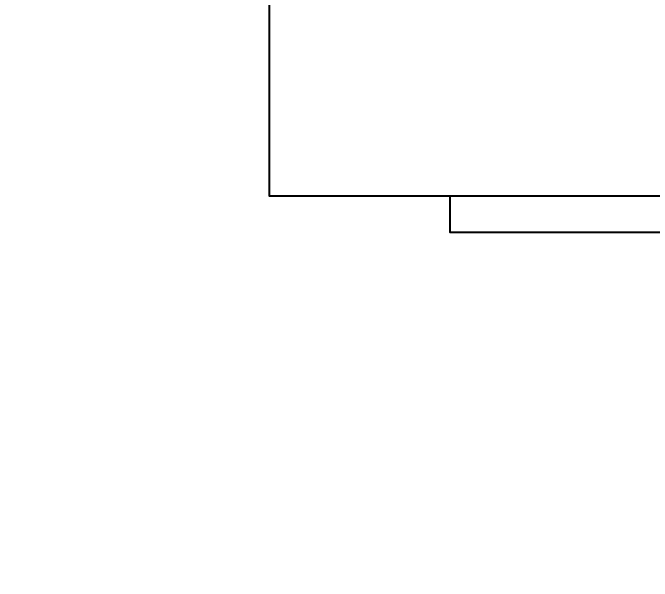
# Model space of a CAD drawing. Extents: x 226317 to 226469, y 8188101 to 8188260.
# Drawn here: x 226391.3 to 226391.823, y 8188240.522 to 8188240.986 of the extents above; entities that cross this region are included whole.
import ezdxf
from ezdxf import colors
from ezdxf.entities.mleader import LeaderData, LeaderLine
from ezdxf.math import Vec2, Vec3

# ---------------------------------------------------------------- set-up
doc = ezdxf.new("R2010")
doc.units = 0
doc.header["$LTSCALE"] = 15
doc.header["$PDMODE"] = 3
doc.layers.get('0').update_dxf_attribs({"color": 250})
doc.layers.get('DEFPOINTS').update_dxf_attribs({"color": 250})
for name, color, linetype in [('DIM', 7, 'Continuous'), ('L3 Equipos y Ductos', 160, 'Continuous'), ('L6 Linea fina', 141, 'Continuous')]:
    doc.layers.add(name, color=color, linetype=linetype)
doc.styles.add('JNV ING', font='romans.shx', dxfattribs={"width": 0.7, "oblique": 8, "height": 0.15})
doc.styles.add('ROMANS', font='romans.shx', dxfattribs={"width": 0.8})
doc.dimstyles.new('COTA-75-I', dxfattribs={"dimtxt": 0.11, "dimasz": 0.075, "dimexe": 0.05, "dimexo": 0.15, "dimgap": 0.03, "dimtad": 1, "dimzin": 4, "dimdsep": 46, "dimtxsty": 'ROMANS', "dimblk": 'ARCHTICK', "dimcen": 0.09, "dimclrd": 7, "dimclre": 7, "dimclrt": 2, "dimadec": 0, "dimazin": 0, "dimtfac": 1.2, "dimtix": 1, "dimtmove": 2, "dimatfit": 3, "dimfxl": 0.05, "dimtolj": 1, "dimtzin": 4, "dimarcsym": 0})

# ---------------------------------------------------------------- blocks, each defined once
blk = doc.blocks.new('_ArchTick')
at = {"color": 0, "linetype": 'ByBlock', "const_width": 0.15}
blk.add_lwpolyline([(-0.5, -0.5), (0.5, 0.5)], dxfattribs=at)
blk = doc.blocks.new('*D152')
at = {"layer": 'DEFPOINTS', "color": 0}
for p in [(226391.8598, 8188241.71667), (226393.29456, 8188238.11254), (226393.29456, 8188237.32666)]:
    blk.add_point(p, dxfattribs=at)
at = {"layer": 'DIM', "color": 7, "lineweight": -2}
for p, q in [((226391.8598, 8188241.56667), (226391.8598, 8188237.27666)), ((226393.29456, 8188237.96254), (226393.29456, 8188237.27666)), ((226391.8598, 8188237.32666), (226393.29456, 8188237.32666))]:
    blk.add_line(p, q, dxfattribs=at)
at = {"layer": 'DIM', "color": 7, "lineweight": -2, "xscale": 0.075, "yscale": 0.075, "zscale": 0.075, "rotation": 180}
blk.add_blockref('_ArchTick', (226391.8598, 8188237.32666), dxfattribs=at)
at = {"layer": 'DIM', "color": 7, "lineweight": -2, "xscale": 0.075, "yscale": 0.075, "zscale": 0.075}
blk.add_blockref('_ArchTick', (226393.29456, 8188237.32666), dxfattribs=at)
at = {"layer": 'DIM', "color": 2, "insert": (226392.57718, 8188237.41166), "char_height": 0.11, "attachment_point": 5, "style": 'ROMANS'}
blk.add_mtext('\\A1;1.43', dxfattribs=at)

msp = doc.modelspace()

# ---------------------------------------------------------------- linework, layer by layer
at = {"layer": 'L3 Equipos y Ductos'}
msp.add_lwpolyline([(226392.2098, 8188240.83667), (226392.2098, 8188241.68667), (226391.5098, 8188241.68667), (226391.5098, 8188240.83667)], close=True, dxfattribs=at)
msp.add_lwpolyline([(226392.0618, 8188240.83667), (226392.0618, 8188240.80667), (226391.6578, 8188240.80667), (226391.6578, 8188240.83667)], dxfattribs=at)

# ---------------------------------------------------------------- dimensions: what is measured, and where the dimension line sits
at = {"layer": 'DIM'}
dim = msp.add_linear_dim(base=(226393.29456, 8188237.32666), p1=(226391.8598, 8188241.71667), p2=(226393.29456, 8188238.11254), dimstyle='COTA-75-I', dxfattribs=at)
dim.commit()
dim.dimension.update_dxf_attribs({"geometry": '*D152', "text_midpoint": (226392.57718, 8188237.41166)})

# ---------------------------------------------------------------- leaders
at = {"layer": 'L6 Linea fina'}
ml = msp.add_multileader_mtext('Standard', dxfattribs=at)
ml.set_content('{\\LICG-05\\P}EXTRACTOR CENTRÍFUGO\\P2,450 CFM Y 0.8" C.A.\\P0.75HP/220V/3F/60Hz', color=12, style='JNV ING')
ml.set_leader_properties(color=256, linetype='ByLayer', lineweight=-1)
ml.build(insert=Vec2(0, 0))
ml.multileader.update_dxf_attribs({"dogleg_length": 0.05, "arrow_head_size": 0.15})
ctx = ml.context
ctx.base_point, ctx.char_height, ctx.arrow_head_size, ctx.landing_gap_size, ctx.plane_origin = Vec3(226388.74142, 8188241.78236), 0.15, 0.15, 0.07, Vec3(226388.15151, 8188241.1794)
ctx.text_align_type = 2
notes = []
notes.append((ctx, [(1, (1, 1, 0), (226390.83344, 8188241.78236), (-1, 0), 0.05, [(0, [(226391.5098, 8188241.52659)], 0, [])])]))
ctx.mtext.insert, ctx.mtext.alignment, ctx.mtext.flow_direction = Vec3(226390.71344, 8188241.88211), 3, 5
for ctx, leaders in notes:
    for number, flags, end, landing, length, lines in leaders:
        leader = LeaderData()
        leader.index, (leader.has_last_leader_line, leader.has_dogleg_vector, leader.attachment_direction) = number, flags
        leader.last_leader_point, leader.dogleg_vector, leader.dogleg_length = Vec3(end), Vec3(landing), length
        for number, points, colour, breaks in lines:
            line = LeaderLine()
            line.index, line.vertices, line.color, line.breaks = number, Vec3.list(points), colors.encode_raw_color(colour), breaks
            leader.lines.append(line)
        ctx.leaders.append(leader)

doc.saveas('drawing.dxf')
